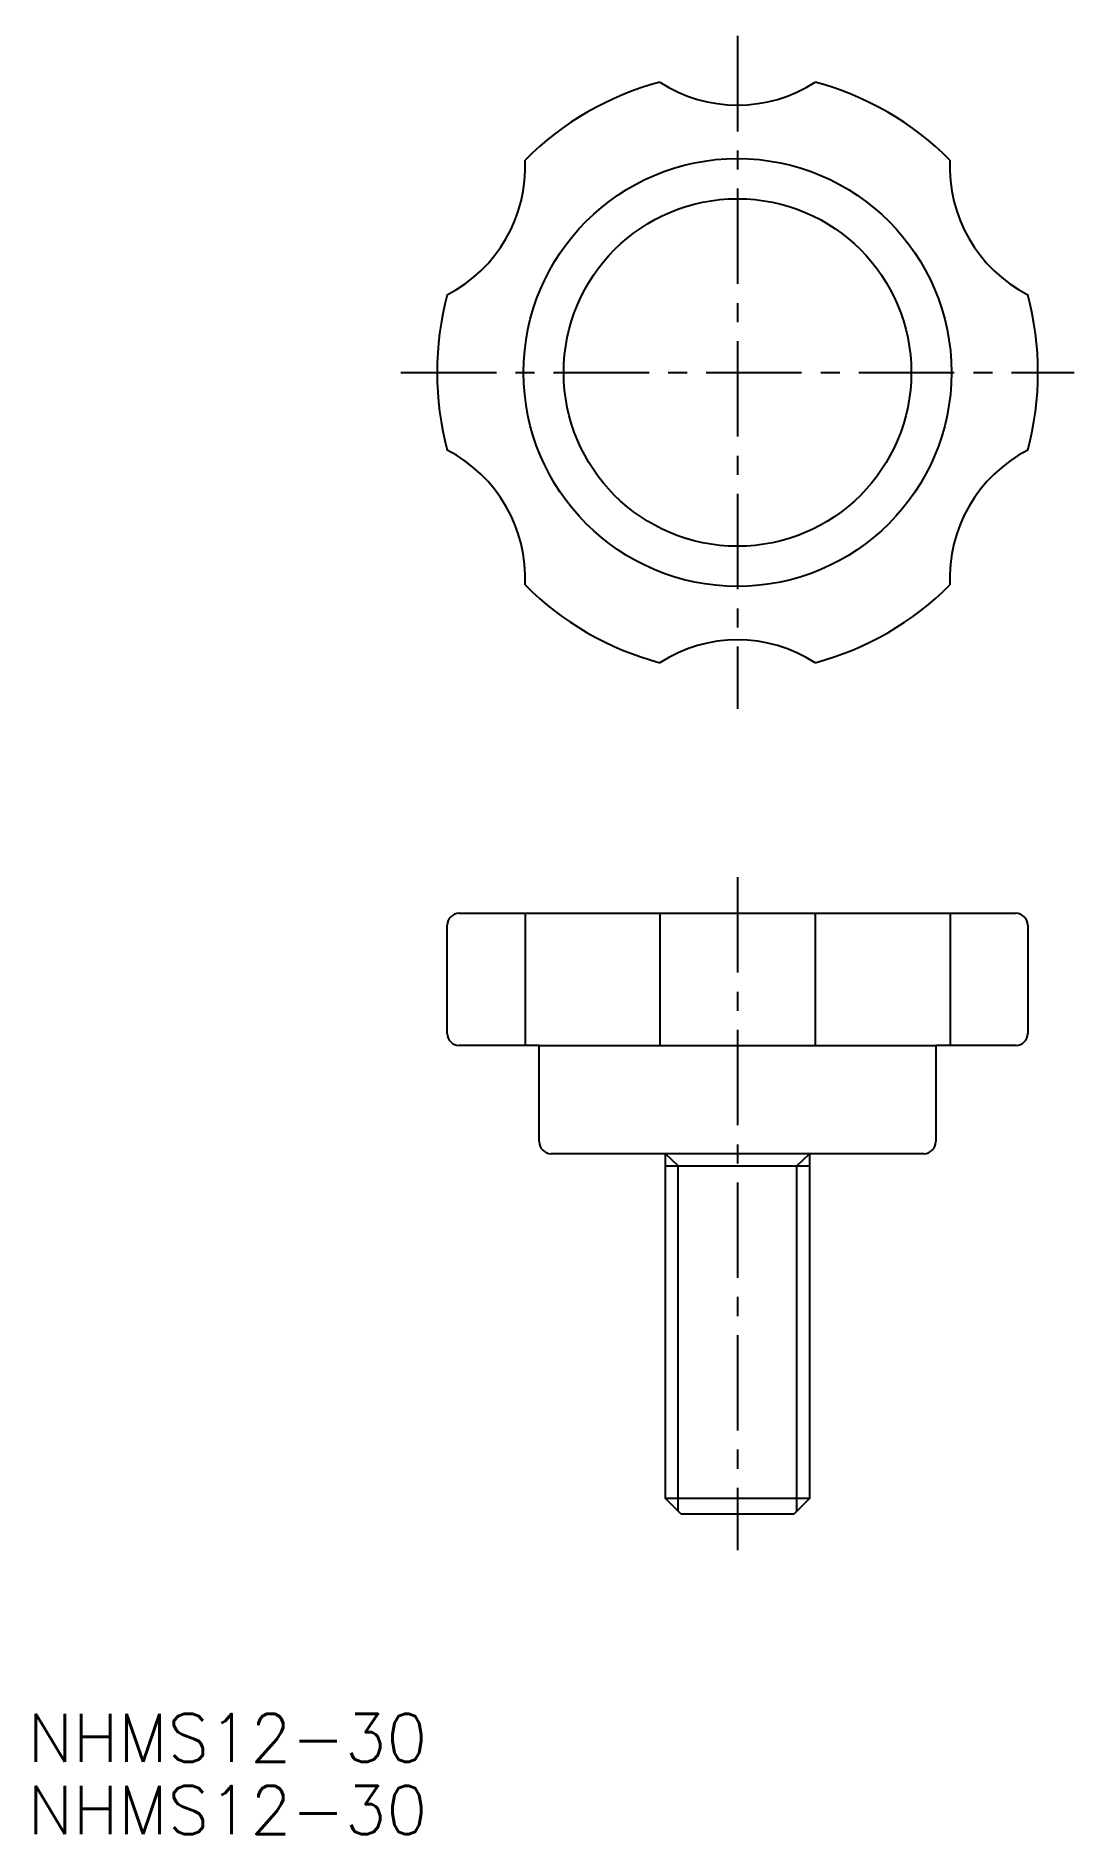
# Model space of a CAD drawing. Extents: x -8 to 78, y -7 to 143.
import ezdxf

# ---------------------------------------------------------------- set-up
doc = ezdxf.new("R2010")
doc.units = 0
doc.header["$LTSCALE"] = 0.25
doc.linetypes.add('CENTER', pattern=[50.8, 31.75, -6.35, 6.35, -6.35])
doc.layers.get('0').update_dxf_attribs({"linetype": 'CONTINUOUS'})
doc.layers.add('CENTER', color=1, linetype='CENTER')
doc.styles.get("Standard").update_dxf_attribs({"font": 'txt.shx', "bigfont": 'extfont.shx'})

msp = doc.modelspace()

# ---------------------------------------------------------------- linework, layer by layer
for p, q in [((25.85, 60), (25.85, 69)), ((26.85, 70), (32.32, 70)), ((32.32, 70), (73.15, 70)), ((32.32, 70), (32.32, 59)), ((43.53, 70), (43.53, 59)), ((56.47, 70), (56.47, 59)), ((67.68, 70), (67.68, 59)), ((74.15, 69), (74.15, 60)), ((33.5, 59), (26.85, 59)), ((33.5, 51), (33.5, 59)), ((33.5, 59), (66.5, 59)), ((66.5, 59), (66.5, 51)), ((73.15, 59), (66.5, 59)), ((44, 50), (34.5, 50)), ((56, 50), (44, 50)), ((44, 21.32), (44, 50)), ((56, 50), (56, 21.32)), ((65.5, 50), (56, 50)), ((44, 49), (56, 49)), ((56, 21.32), (44, 21.32)), ((45.32, 20), (44, 21.32)), ((56, 21.32), (54.68, 20)), ((54.68, 20), (45.32, 20))]:
    msp.add_line(p, q)
at = {"color": 3}
for p, q in [((45.07, 49), (44, 50)), ((54.93, 49), (56, 50)), ((45.07, 20.25), (45.07, 49)), ((54.93, 20.25), (54.93, 49))]:
    msp.add_line(p, q, dxfattribs=at)
for radius in [17.8, 14.46]:
    msp.add_circle((50, 115), radius)
for centre, radius, start, end in [((50, 115), 25, 105, 135), ((50, 149.23), 11.98, 237.3014, 302.6986), ((50, 115), 25, 45, 75), ((20.36, 132.11), 11.98, 297.3014, 2.6986), ((79.64, 132.11), 11.98, 177.3014, 242.6986), ((50, 115), 25, 165, 195), ((50, 115), 25, 345, 15), ((20.36, 97.89), 11.98, 357.3014, 62.6986), ((79.64, 97.89), 11.98, 117.3014, 182.6986), ((50, 115), 25, 225, 255), ((50, 115), 25, 285, 315), ((50, 80.77), 11.98, 57.3014, 122.6986), ((26.85, 69), 1, 90, 180), ((73.15, 69), 1, 0, 90), ((26.85, 60), 1, 180, 270), ((73.15, 60), 1, 270, 0), ((34.5, 51), 1, 180, 270), ((65.5, 51), 1, 270, 0)]:
    msp.add_arc(centre, radius, start, end)
at = {"layer": 'CENTER', "color": 1, "linetype": 'CENTER'}
for p, q in [((50, 143), (50, 87)), ((22, 115), (78, 115)), ((50, 73), (50, 17))]:
    msp.add_line(p, q, dxfattribs=at)

# ---------------------------------------------------------------- texts
at = {"color": 7, "linetype": 'CONTINUOUS'}
for p in [(-9.06, -0.61), (-9.06, -6.61)]:
    msp.add_text('NHMS12-30', height=4, dxfattribs=at).set_placement(p)

doc.saveas('drawing.dxf')
